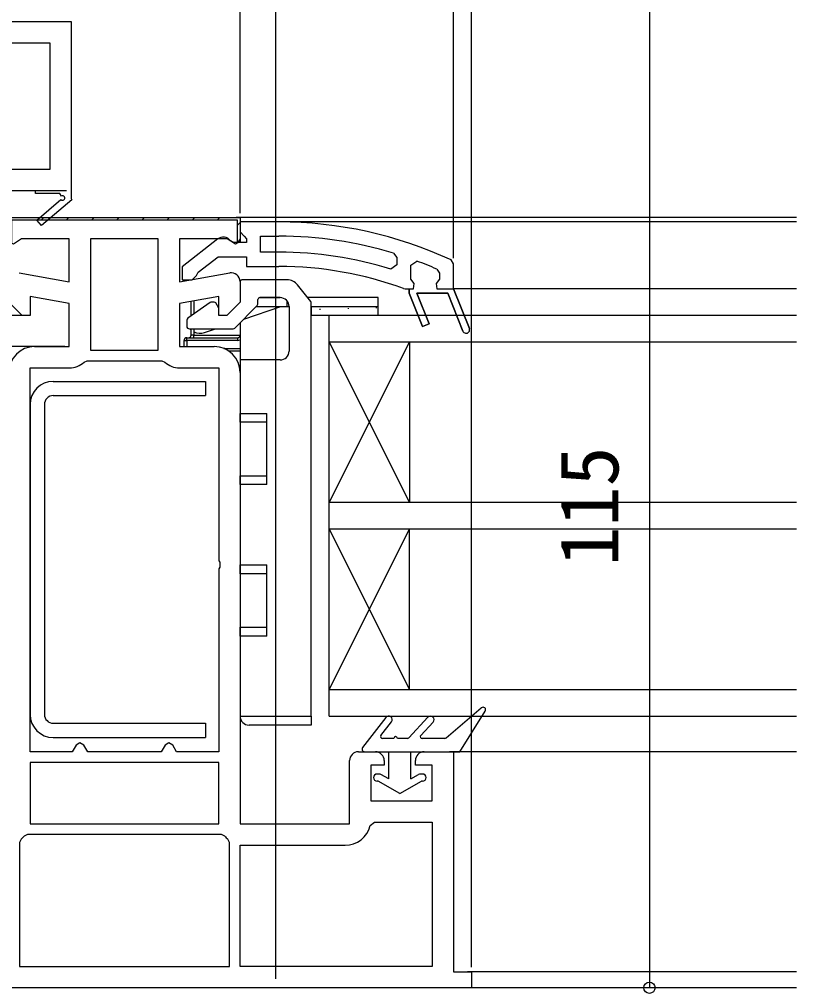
# Model space of a CAD drawing. Units: millimetres, scale not verified. Extents: x -525 to 525, y -783 to 778.
# Drawn here: x -88.9 to -1.5, y -481 to -372.1 of the extents above; entities that cross this region are included whole.
import ezdxf
from ezdxf.enums import TextEntityAlignment as Align

# ---------------------------------------------------------------- set-up
doc = ezdxf.new("R2010")
doc.units = ezdxf.units.MM
doc.header["$LTSCALE"] = 4
for name, color, linetype in [('0-3_YKK_11', 7, 'Continuous'), ('0-4_YKK_12', 2, 'Continuous'), ('0-5_YKK_13', 4, 'Continuous'), ('0-7_YKK_D', 6, 'Continuous')]:
    doc.layers.add(name, color=color, linetype=linetype)
doc.styles.add('ＭＳ ゴシック', font='')
doc.styles.get('ＭＳ ゴシック').set_extended_font_data('MS Gothic')

msp = doc.modelspace()

# ---------------------------------------------------------------- linework, layer by layer
at = {"layer": '0-3_YKK_11'}
for p, q in [((-83.553, -391.388), (-87.053, -391.388)), ((-86.422, -394.688), (-86.122, -394.388)), ((-83.593, -394.688), (-83.293, -394.388)), ((-80.765, -394.688), (-80.465, -394.388)), ((-77.936, -394.688), (-77.636, -394.388)), ((-75.108, -394.688), (-74.808, -394.388)), ((-72.279, -394.688), (-71.979, -394.388)), ((-69.451, -394.688), (-69.151, -394.388)), ((-66.623, -394.688), (-66.323, -394.388)), ((-64.353, -395.247), (-64.053, -394.947)), ((-50.753, -454.388), (-48.853, -454.388))]:
    msp.add_line(p, q, dxfattribs=at)
for points in [[(-125.053, -372.388), (-83.053, -372.388), (-83.053, -392.254), (-82.976, -392.388), (-86.394, -395.293), (-86.912, -394.683), (-84.192, -392.372)], [(-84.127, -391.994), (-84.304, -391.688), (-87.053, -391.688), (-87.053, -391.388), (-106.053, -391.388)], [(-88.879, -400.603), (-83.253, -401.595), (-83.253, -396.788), (-88.609, -396.788), (-89.538, -397.368), (-90.053, -397.082), (-90.053, -394.388), (-64.053, -394.388), (-64.053, -396.788), (-64.353, -397.246), (-64.353, -394.688), (-89.753, -394.688), (-89.753, -397.246), (-90.053, -396.788), (-90.053, -394.388), (-64.053, -394.388), (-64.053, -397.082), (-64.568, -397.368), (-65.497, -396.788), (-70.853, -396.788), (-70.853, -401.595), (-65.227, -400.603)], [(-59.686, -394.888), (-64.054, -394.888), (-64.054, -395.988), (-63.616, -396.484), (-63.354, -396.781), (-63.354, -397.188), (-64.754, -397.188), (-65.154, -396.988)], [(-66.57, -396.801), (-70.554, -399.913), (-70.554, -401.388), (-69.452, -401.388), (-68.953, -400.912), (-68.761, -400.543), (-66.515, -398.788), (-63.354, -398.788), (-63.354, -399.888), (-59.686, -399.888)], [(-59.686, -398.288), (-61.754, -398.288), (-61.754, -396.488), (-59.686, -396.488)], [(-46.809, -398.396), (-46.454, -398.875), (-46.454, -399.711), (-47.101, -400.189)], [(-39.025, -407.136), (-40.716, -402.888), (-44.193, -402.888), (-42.819, -406.34), (-43.562, -406.636), (-45.054, -402.888), (-45.054, -402.388), (-44.554, -402.388), (-44.479, -401.797), (-44.854, -401.313), (-44.854, -401.288), (-44.854, -399.752), (-44.179, -399.284)], [(-41.954, -400.182), (-41.654, -400.641), (-41.654, -401.313), (-42.029, -401.797), (-41.954, -402.388), (-40.054, -402.388), (-38.282, -406.84), (-40.054, -402.388), (-40.054, -399.606), (-40.343, -399.152)], [(-87.153, -408.888), (-83.253, -408.888), (-83.253, -404.032), (-87.653, -403.256), (-87.653, -405.388), (-88.553, -405.388), (-90.053, -403.888), (-90.053, -401.588)], [(-64.053, -401.588), (-64.053, -403.888), (-65.553, -405.388), (-66.453, -405.388), (-66.453, -403.256), (-70.853, -404.032), (-70.853, -408.888), (-66.953, -408.888)], [(-45.671, -402.358), (-45.5, -402.388), (-45.054, -402.388), (-45.054, -402.888), (-43.562, -406.636), (-42.819, -406.34), (-44.193, -402.888), (-40.716, -402.888), (-39.025, -407.136)], [(-87.653, -454.388), (-87.653, -411.288), (-83.253, -411.288)], [(-70.853, -411.288), (-66.453, -411.288), (-66.453, -432.929), (-66.333, -433.113), (-66.333, -433.663), (-66.453, -433.846), (-66.453, -454.388), (-71.187, -454.388), (-71.62, -453.638), (-72.053, -453.388), (-72.486, -453.638), (-72.919, -454.388), (-81.187, -454.388), (-81.62, -453.638), (-82.053, -453.388), (-82.486, -453.638), (-82.919, -454.388), (-87.653, -454.388)], [(-81.598, -410.626), (-81.253, -410.488), (-72.853, -410.488), (-72.508, -410.626)], [(-64.053, -411.788), (-64.053, -462.488), (-51.753, -462.488), (-51.753, -455.388)], [(-38.053, -480.888), (-116.053, -480.888), (-116.053, -479.088), (-114.053, -479.088), (-114.053, -454.388), (-110.753, -454.388)], [(-43.353, -454.388), (-40.053, -454.388), (-40.053, -479.088), (-38.053, -479.088), (-38.053, -480.888)], [(-47.853, -455.388), (-47.853, -455.888), (-49.353, -455.888), (-49.353, -459.888), (-42.453, -459.888), (-42.453, -455.888), (-44.353, -455.888), (-44.353, -455.388)], [(-49.434, -462.67), (-48.948, -462.288), (-42.453, -462.288), (-42.453, -478.488)], [(-65.764, -463.864), (-66.145, -463.688), (-87.961, -463.688), (-88.342, -463.864)], [(-88.853, -478.488), (-65.253, -478.488), (-65.253, -464.58), (-65.429, -464.199)], [(-88.677, -464.199), (-88.853, -464.58), (-88.853, -478.488)], [(-42.453, -478.488), (-64.053, -478.488), (-64.053, -464.888), (-52.253, -464.888)]]:
    msp.add_lwpolyline(points, dxfattribs=at)
for points in [[(-85.453, -388.988), (-107.053, -388.988), (-107.053, -374.788), (-85.453, -374.788)], [(-80.853, -396.788), (-80.853, -409.288), (-73.253, -409.288), (-73.253, -396.788)], [(-66.453, -455.588), (-87.653, -455.588), (-87.653, -462.488), (-66.453, -462.488)]]:
    msp.add_lwpolyline(points, close=True, dxfattribs=at)
for centre, radius, start, end in [((-84.002, -392.21), 0.25, 220.35701, 120), ((-59.686, -440.888), 46, 65.13402, 89.99999), ((-65.954, -397.588), 1, 36.86989, 128.08672), ((-59.686, -440.888), 44.4, 73.13981, 90.00001), ((-59.686, -440.888), 42.6, 72.81723, 90.00001), ((-59.686, -440.887), 44.4, 66.46078, 69.55779), ((-59.686, -440.888), 41, 70.01112, 90.00001), ((-65.053, -401.588), 1, 360, 99.99998), ((-38.654, -406.988), 0.4, 201.69939, 21.69941), ((-38.654, -406.988), 0.4, 201.69939, 21.69941), ((-87.153, -411.788), 2.9, 90.00001, 179.99999), ((-66.953, -411.788), 2.9, 0.00001, 89.99999), ((-83.253, -408.888), 2.4, 270, 313.60283), ((-70.853, -408.888), 2.4, 226.39717, 270), ((-50.753, -455.388), 1, 90.00001, 179.99999), ((-48.853, -455.388), 1, 0.00001, 89.99999), ((-43.353, -455.388), 1, 90.00001, 179.99999), ((-52.253, -461.988), 2.9, 270.00001, 346.39104), ((-90.553, -461.988), 2.9, 310.32022, 319.67978), ((-63.553, -461.988), 2.9, 220.32022, 229.67978)]:
    msp.add_arc(centre, radius, start, end, dxfattribs=at)
at = {"layer": '0-4_YKK_12'}
for p, q in [((-1.5, -394.388), (-64.5, -394.388)), ((-1.5, -394.888), (-62.659, -394.888)), ((-1.5, -402.388), (-40, -402.388)), ((-87.853, -405.388), (-107.053, -405.388)), ((-54.053, -450.388), (-54.053, -405.389)), ((-1.5, -405.389), (-54.053, -405.389)), ((-83.753, -408.888), (-107.053, -408.888)), ((-54.053, -426.388), (-45, -408.379)), ((-54.053, -408.388), (-45, -426.379)), ((-1.5, -408.388), (-54.053, -408.388)), ((-45, -408.379), (-45, -426.379)), ((-1.5, -426.388), (-54.053, -426.388)), ((-54.053, -447.388), (-45, -429.388)), ((-54.053, -429.388), (-45, -447.388)), ((-1.5, -429.388), (-54.053, -429.388)), ((-45, -447.388), (-45, -429.388)), ((-54.053, -447.388), (-1.5, -447.388)), ((-54.053, -450.388), (-1.5, -450.388)), ((-1.5, -454.388), (-40.5, -454.388)), ((-1.5, -479.088), (-38.5, -479.088)), ((-1.5, -480.888), (-38.5, -480.888))]:
    msp.add_line(p, q, dxfattribs=at)
at = {"layer": '0-5_YKK_13'}
for p, q in [((-64.073, -401.388), (-64.053, -401.388)), ((-64.053, -401.588), (-64.053, -401.388)), ((-64.053, -401.588), (-64.053, -403.181)), ((-58.774, -401.388), (-63.853, -401.388)), ((-56.119, -403.806), (-57.603, -401.951)), ((-69.553, -405.428), (-69.553, -403.803)), ((-69.253, -403.75), (-69.253, -405.218)), ((-62.053, -404.009), (-62.053, -403.588)), ((-61.853, -403.388), (-59.553, -403.388)), ((-59.653, -403.388), (-61.853, -403.388)), ((-59.553, -403.388), (-59.653, -403.388)), ((-58.803, -403.726), (-58.803, -404.388)), ((-48.853, -403.388), (-56.453, -403.388)), ((-67.405, -403.924), (-69.925, -405.689)), ((-66.968, -403.888), (-67.29, -403.888)), ((-66.453, -404.581), (-66.795, -403.988)), ((-64.578, -406.741), (-62.199, -404.363)), ((-62.225, -404.388), (-58.553, -404.388)), ((-58.553, -404.388), (-58.553, -409.388)), ((-56.053, -450.388), (-56.053, -403.993)), ((-56.053, -404.388), (-48.853, -404.388)), ((-56.053, -404.388), (-56.053, -405.389)), ((-55.1, -404.657), (-55.1, -404.757)), ((-51.925, -404.557), (-51.925, -404.657)), ((-48.853, -404.388), (-48.553, -404.388)), ((-48.75, -404.457), (-48.75, -404.557)), ((-48.553, -405.389), (-48.553, -404.388)), ((-70.053, -405.934), (-70.053, -406.588)), ((-58.553, -405.389), (-58.553, -405.389)), ((-48.553, -405.389), (-56.053, -405.389)), ((-50.337, -405.351), (-50.337, -405.389)), ((-69.753, -406.888), (-64.932, -406.888)), ((-69.553, -407.588), (-69.553, -406.888)), ((-69.253, -406.888), (-69.253, -407.588)), ((-68.07, -407.308), (-66.835, -406.888)), ((-64.053, -406.216), (-64.053, -410.388)), ((-70.053, -407.888), (-64.353, -407.888)), ((-70.053, -408.188), (-70.053, -407.888)), ((-69.253, -407.588), (-69.553, -407.588)), ((-64.353, -407.888), (-64.353, -408.188)), ((-70.353, -408.888), (-70.353, -408.188)), ((-64.353, -408.188), (-70.053, -408.188)), ((-65.895, -409.088), (-64.053, -409.088)), ((-64.053, -409.388), (-65.325, -409.388)), ((-64.053, -410.388), (-64.053, -416.388)), ((-59.553, -410.388), (-64.053, -410.388)), ((-85.053, -412.788), (-67.953, -412.788)), ((-67.953, -412.788), (-67.953, -414.388)), ((-85.053, -414.388), (-67.953, -414.388)), ((-87.653, -415.388), (-87.653, -450.188)), ((-86.053, -415.388), (-86.053, -450.188)), ((-64.053, -416.388), (-61.053, -416.388)), ((-61.053, -424.388), (-61.053, -416.388)), ((-64.053, -423.388), (-61.053, -423.388)), ((-64.053, -424.388), (-64.053, -423.388)), ((-64.053, -424.388), (-64.053, -433.388)), ((-61.053, -424.388), (-64.053, -424.388)), ((-64.053, -433.388), (-61.053, -433.388)), ((-61.053, -441.388), (-61.053, -433.388)), ((-64.053, -440.388), (-61.053, -440.388)), ((-64.053, -441.388), (-64.053, -440.388)), ((-64.053, -441.388), (-64.053, -450.388)), ((-61.053, -441.388), (-64.053, -441.388)), ((-40.897, -452.84), (-36.948, -449.46)), ((-64.053, -450.388), (-56.053, -450.388)), ((-56.053, -450.388), (-56.053, -451.388)), ((-47.668, -450.542), (-50.29, -453.903)), ((-45.094, -452.824), (-42.946, -450.515)), ((-39.353, -454.388), (-36.499, -449.847)), ((-85.053, -451.188), (-67.953, -451.188)), ((-67.953, -451.188), (-67.953, -452.788)), ((-56.053, -451.388), (-63.053, -451.388)), ((-48.226, -452.565), (-47.037, -451.033)), ((-43.748, -452.551), (-42.36, -451.06)), ((-85.053, -452.788), (-67.953, -452.788)), ((-46.775, -452.888), (-48.068, -452.888)), ((-45.24, -452.888), (-46.375, -452.888)), ((-41.027, -452.888), (-43.601, -452.888)), ((-50.053, -454.388), (-39.353, -454.388)), ((-47.353, -457.442), (-47.353, -454.388)), ((-44.853, -457.442), (-44.853, -454.388)), ((-48.421, -456.888), (-48.653, -456.888)), ((-47.353, -457.442), (-48.221, -456.941)), ((-44.853, -457.442), (-43.985, -456.941)), ((-43.553, -456.888), (-43.785, -456.888)), ((-48.528, -457.688), (-48.653, -457.688)), ((-46.103, -459.088), (-48.528, -457.688)), ((-46.103, -459.088), (-43.678, -457.688)), ((-43.553, -457.688), (-43.678, -457.688))]:
    msp.add_line(p, q, dxfattribs=at)
for points in [[(-48.553, -404.388), (-48.553, -403.388), (-48.853, -403.388)], [(-63.636, -405.799), (-59.487, -404.388), (-58.553, -404.388)], [(-69.253, -407.888), (-69.253, -407.588), (-64.053, -407.588)], [(-70.353, -408.188), (-70.053, -408.188), (-70.053, -408.888)], [(-61.053, -417.388), (-64.053, -417.388), (-64.053, -416.388)], [(-61.053, -434.388), (-64.053, -434.388), (-64.053, -433.388)]]:
    msp.add_lwpolyline(points, dxfattribs=at)
for centre, radius, start, end in [((-63.853, -401.588), 0.2, 90, 180), ((-58.774, -402.888), 1.5, 38.65981, 90), ((-61.853, -403.588), 0.2, 90, 180), ((-59.553, -404.388), 1, 0, 90), ((-56.353, -403.993), 0.3, 0, 38.65981), ((-67.29, -404.088), 0.2, 90, 125), ((-66.968, -404.088), 0.2, 30, 90), ((-62.553, -404.009), 0.5, 315, 0), ((-69.753, -405.934), 0.3, 125, 180), ((-69.753, -406.588), 0.3, 180, 270), ((-68.553, -405.888), 1.5, 221.81031, 228.18969), ((-64.932, -406.388), 0.5, 270, 315), ((-70.053, -408.188), 0.3, 90, 180), ((-69.853, -407.588), 0.3, 270, 0), ((-68.553, -405.888), 1.5, 242.18186, 288.79043), ((-64.353, -407.588), 0.3, 270, 0), ((-64.353, -407.588), 0.6, 270, 300), ((-59.553, -409.388), 1, 270, 0), ((-85.053, -415.388), 2.6, 90, 180), ((-85.053, -415.388), 1, 90, 180), ((-36.753, -449.688), 0.3, 327.84718, 130.56105), ((-85.053, -450.188), 2.6, 180, 270), ((-85.053, -450.188), 1, 180, 270), ((-63.053, -450.388), 1, 180, 270), ((-47.353, -450.788), 0.4, 322.18768, 142.05449), ((-42.653, -450.788), 0.4, 317.0674, 137.0674), ((-48.068, -452.688), 0.2, 142.18768, 270), ((-46.575, -452.888), 0.2, 0, 180), ((-43.601, -452.688), 0.2, 137.0674, 270), ((-50.053, -454.088), 0.3, 142.05449, 270), ((-45.24, -452.688), 0.2, 270, 317.0674), ((-41.027, -452.688), 0.2, 270, 310.56105), ((-48.653, -457.288), 0.4, 90, 270), ((-48.421, -457.288), 0.4, 60, 90), ((-43.785, -457.288), 0.4, 90, 120), ((-43.553, -457.288), 0.4, 270, 90)]:
    msp.add_arc(centre, radius, start, end, dxfattribs=at)
at = {"layer": '0-7_YKK_D'}
for p, q in [((-60.053, -479.888), (-60.053, -234.888)), ((-64.053, -393.886), (-64.053, -254.888)), ((-64.053, -393.886), (-64.053, -254.888)), ((-40.054, -398.606), (-40.054, -254.888)), ((-40.054, -398.941), (-40.054, -254.888)), ((-38.053, -478.588), (-38.053, -254.888)), ((-18.053, -365.888), (-18.053, -480.888))]:
    msp.add_line(p, q, dxfattribs=at)
msp.add_circle((-18.053, -480.888), 0.637, dxfattribs=at)

# ---------------------------------------------------------------- texts
at = {"layer": '0-7_YKK_D', "style": 'ＭＳ ゴシック'}
msp.add_text('115', height=6.598, rotation=90, dxfattribs=at).set_placement((-19.553, -433.564), align=Align.BOTTOM_LEFT)

doc.saveas('drawing.dxf')
